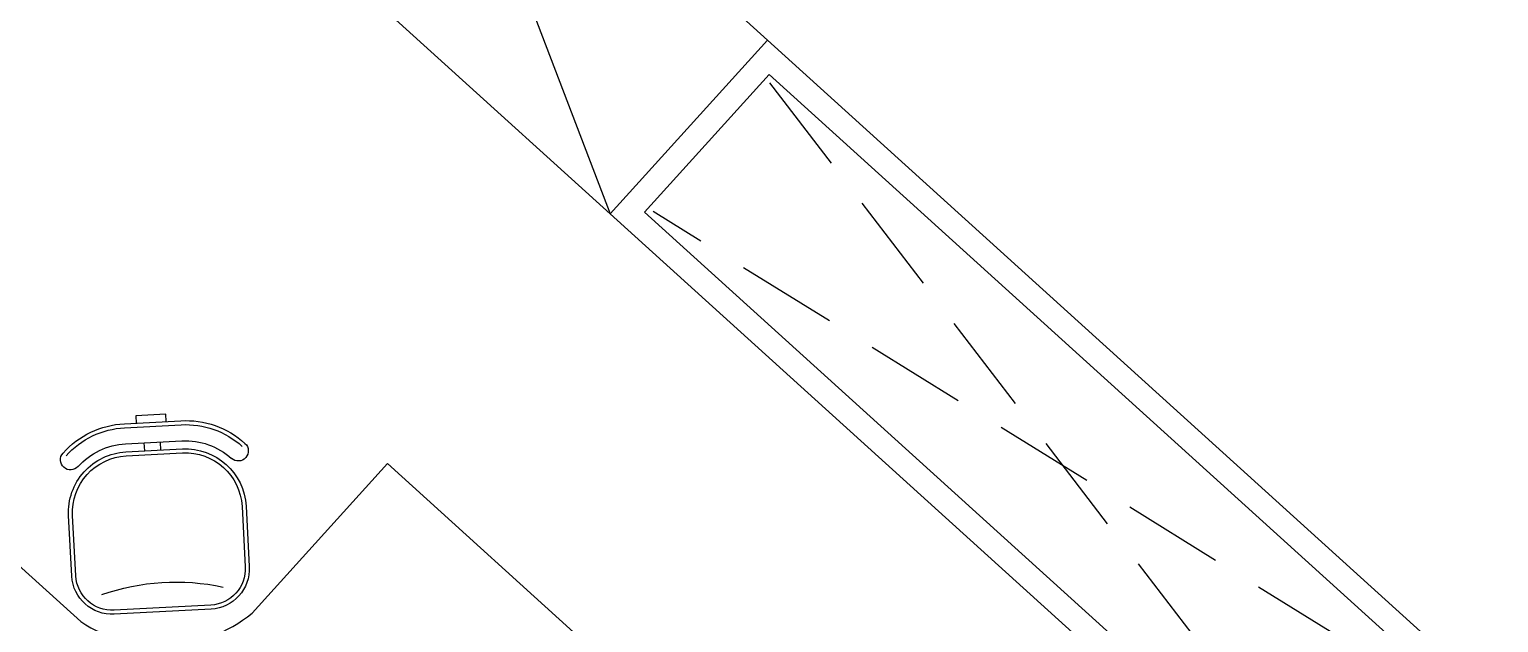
# Model space of a CAD drawing. Header units: millimetres. Extents: x 0 to 86.4, y -30.6 to 19.1.
# Drawn here: x 68.866 to 72.504, y -16.546 to -15.077 of the extents above; entities that cross this region are included whole.
import ezdxf

# ---------------------------------------------------------------- set-up
doc = ezdxf.new("R2010")
doc.units = ezdxf.units.MM
doc.linetypes.add('HIDDEN', pattern=[0.375, 0.25, -0.125])
for name, color, linetype in [('AR-ARMÁRIOS', 2, 'Continuous'), ('AR-MOB', 2, 'Continuous'), ('ar-mobiliário 2012', 2, 'Continuous'), ('AR-PRJ', 1, 'HIDDEN')]:
    doc.layers.add(name, color=color, linetype=linetype)

# ---------------------------------------------------------------- blocks, each defined once
blk = doc.blocks.new('CADEIRA-S')
at = {"color": 2}
for p, q in [((0.0718, 0.2686), (-0.0682, 0.2686)), ((0.0718, 0.2186), (-0.0682, 0.2186)), ((0.0718, 0.1986), (-0.0682, 0.1986)), ((-0.2182, 0.0486), (-0.2182, -0.1014)), ((0.2218, -0.1014), (0.2218, 0.0486)), ((-0.1182, -0.2014), (0.1218, -0.2014))]:
    blk.add_line(p, q, dxfattribs=at)
at = {"color": 1}
for p, q in [((0.0718, 0.2586), (-0.0682, 0.2586)), ((-0.0148, 0.1986), (-0.0149, 0.2186)), ((0.0252, 0.1986), (0.0251, 0.2186)), ((0.0718, 0.1886), (-0.0682, 0.1886)), ((-0.2082, 0.0486), (-0.2082, -0.1014)), ((0.2118, -0.1014), (0.2118, 0.0486)), ((-0.1182, -0.1914), (0.1218, -0.1914))]:
    blk.add_line(p, q, dxfattribs=at)
at = {"color": 2}
blk.add_lwpolyline([(-0.032, 0.2686), (-0.032, 0.2867), (0.0426, 0.2867), (0.0426, 0.2686)], dxfattribs=at)
for centre, radius, start, end in [((-0.0682, 0.0486), 0.22, 90, 135), ((0.0718, 0.0486), 0.22, 45, 90), ((-0.0682, 0.0486), 0.17, 90, 135), ((0.0718, 0.0486), 0.17, 45, 90), ((-0.2061, 0.1864), 0.025, 135, 315), ((-0.0682, 0.0486), 0.15, 90, 180), ((0.0718, 0.0486), 0.15, 0, 90), ((0.2097, 0.1864), 0.025, 225, 45), ((-0.1182, -0.1014), 0.1, 180, 270), ((0.1218, -0.1014), 0.1, 270, 0)]:
    blk.add_arc(centre, radius, start, end, dxfattribs=at)
at = {"color": 1}
for centre, radius, start, end in [((-0.0682, 0.0486), 0.21, 90, 135), ((0.0718, 0.0486), 0.21, 45, 90), ((-0.0682, 0.0486), 0.14, 90, 180), ((0.0718, 0.0486), 0.14, 0, 90), ((-0.1182, -0.1014), 0.09, 180, 270), ((0.1218, -0.1014), 0.09, 270, 0), ((-0.0052, -0.6823), 0.5534, 73.6911, 105.2491)]:
    blk.add_arc(centre, radius, start, end, dxfattribs=at)
blk = doc.blocks.new('4 ESTAÇOES')
at = {"layer": 'AR-MOB', "color": 2}
for p, q in [((12.8999, 17.25), (14.1999, 17.25)), ((12.9, 16.75), (12.8999, 17.25)), ((12.6, 16.45), (12.1, 16.4499))]:
    blk.add_line(p, q, dxfattribs=at)
blk.add_arc((12.545, 16.805), 0.3592, 278.8143, 351.2007, dxfattribs=at)
at = {"layer": 'AR-MOB', "xscale": -1, "rotation": 45.22873424189829}
blk.add_blockref('CADEIRA-S', (12.5919, 16.7474), dxfattribs=at)

msp = doc.modelspace()

# ---------------------------------------------------------------- linework, layer by layer
at = {"layer": 'AR-ARMÁRIOS'}
for points in [[(69.4509, -14.7603), (70.3042, -15.5335), (70.6937, -15.1038), (69.8471, -14.3366)], [(70.3042, -15.5335), (72.1568, -17.2122), (72.5463, -16.7824), (70.6937, -15.1038)]]:
    msp.add_lwpolyline(points, dxfattribs=at)
at = {"layer": 'AR-ARMÁRIOS', "color": 1}
msp.add_lwpolyline([(69.8471, -14.3366), (70.3042, -15.5335)], dxfattribs=at)
msp.add_lwpolyline([(70.6979, -15.1885), (70.389, -15.5294), (72.1526, -17.1275), (72.4615, -16.7866)], close=True, dxfattribs=at)
at = {"layer": 'AR-PRJ', "color": 1}
for p, q in [((70.6989, -15.2097), (72.1516, -17.1063)), ((72.4403, -16.7876), (70.4102, -15.5283))]:
    msp.add_line(p, q, dxfattribs=at)

# ---------------------------------------------------------------- block references
at = {"layer": 'ar-mobiliário 2012', "rotation": 317.8191666666725}
msp.add_blockref('4 ESTAÇOES', (48.6109, -20.2733), dxfattribs=at)

doc.saveas('drawing.dxf')
